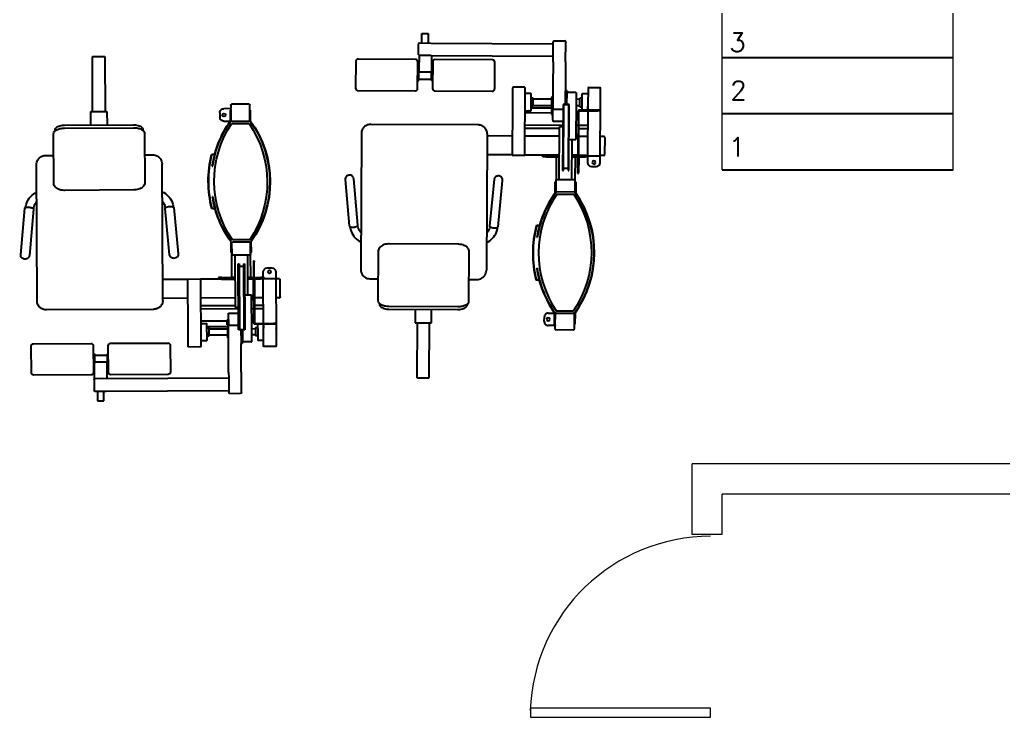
# Model space of a CAD drawing. Header units: metres. Extents: x -598 to 357, y -242 to 574.
# Drawn here: x -302.9 to -298.005, y 82.51 to 85.979 of the extents above; entities that cross this region are included whole.
import ezdxf

# ---------------------------------------------------------------- set-up
doc = ezdxf.new("R2010")
doc.units = ezdxf.units.M
for name, color, linetype in [('Muebles', 1, 'Continuous'), ('ZXREF_GRADAS_Nx$0$GRADAS', 1, 'Continuous'), ('ZXREF_GRADAS_Nx$0$GRADAS T', 8, 'Continuous')]:
    doc.layers.add(name, color=color, linetype=linetype)
doc.layers.add('Muro Mamspoteria', color=5, linetype='Continuous', lineweight=9)
doc.layers.add('xref_Nivel PB$0$P-puerta', color=1, linetype='Continuous', lineweight=18)
doc.styles.add('ZXREF_GRADAS_Nx$0$E-DIM', font='romans.shx')

# ---------------------------------------------------------------- blocks, each defined once
blk = doc.blocks.new('xref_Nivel PB$0$Familia Puertas - P-7-13066183-AMUEBLADAS N8 _18_34')
at = {"layer": 'xref_Nivel PB$0$P-puerta'}
for p, q in [((-0.4492, 1), (-0.5, 1)), ((-0.5, 1), (-0.5, 0)), ((-0.4492, 0), (-0.4492, 1)), ((-0.5, 0), (-0.4492, 0))]:
    blk.add_line(p, q, dxfattribs=at)
at = {"layer": 'xref_Nivel PB$0$P-puerta', "color": 8, "true_color": 0x808080}
blk.add_arc((-0.4972, 0.0006), 1.0022, 359.9645, 87.9854, dxfattribs=at)
blk = doc.blocks.new('gimnasio_02')
for p, q in [((207.51, 254.38, -116.89), (212.13, 254.38, -116.89)), ((208.59, 254.39, -116.89), (208.59, 258.19, -116.89)), ((208.59, 258.19, -116.89), (211.13, 258.19, -116.89)), ((211.13, 258.19, -116.89), (211.13, 254.39, -116.89)), ((212.13, 254.38, -116.89), (261.61, 254.38, -116.89)), ((261.61, 254.38, -116.89), (261.61, 255.02, -116.89)), ((261.61, 249.3, -116.89), (261.61, 254.38, -116.89)), ((261.61, 249.3, -116.89), (261.61, 254.38, -116.89)), ((261.62, 255.03, -116.89), (261.62, 255.2, -116.89)), ((261.94, 255.51, -116.89), (266.38, 255.51, -116.89)), ((266.69, 247.04, -116.89), (266.69, 255.02, -116.89)), ((266.7, 255.2, -116.89), (266.7, 255.03, -116.89)), ((207.28, 249.63, -116.89), (207.28, 254.08, -116.89)), ((181.89, 246.78, -116.89), (181.89, 235.99, -116.89)), ((206.02, 247.74, -116.89), (182.84, 247.74, -116.89)), ((206.97, 235.99, -116.89), (206.97, 246.78, -116.89)), ((212.4, 249.3, -116.89), (207.45, 249.3, -116.89)), ((207.45, 249.3, -116.89), (207.45, 243.52, -116.89)), ((212.4, 249.3, -116.89), (261.61, 249.3, -116.89)), ((212.53, 249.3, -116.89), (212.53, 243.52, -116.89)), ((213, 246.78, -116.89), (213, 235.99, -116.89)), ((237.13, 247.74, -116.89), (213.96, 247.74, -116.89)), ((238.09, 235.99, -116.89), (238.09, 246.78, -116.89)), ((261.61, 247.04, -116.89), (261.61, 249.3, -116.89)), ((261.61, 247.04, -116.89), (261.61, 237.5, -116.89)), ((266.69, 247.04, -116.89), (266.69, 237.5, -116.89)), ((207.45, 243.5, -116.89), (206.97, 243.5, -116.89)), ((207.45, 243.52, -116.89), (207.45, 243.07, -116.89)), ((207.45, 242.65, -116.89), (207.45, 243.07, -116.89)), ((212.53, 242.65, -116.89), (207.45, 242.65, -116.89)), ((207.45, 239.28, -116.89), (207.45, 242.65, -116.89)), ((212.53, 243.52, -116.89), (212.53, 243.07, -116.89)), ((213, 243.5, -116.89), (212.53, 243.5, -116.89)), ((212.53, 242.63, -116.89), (212.53, 243.07, -116.89)), ((212.53, 239.28, -116.89), (212.53, 242.63, -116.89)), ((206.97, 239.28, -116.89), (207.45, 239.28, -116.89)), ((207.45, 239.8, -116.89), (212.53, 239.8, -116.89)), ((212.53, 239.28, -116.89), (213, 239.28, -116.89)), ((182.84, 235.04, -116.89), (206.02, 235.04, -116.89)), ((213.96, 235.04, -116.89), (237.13, 235.04, -116.89)), ((245.33, 236.4, -116.89), (245.33, 229.61, -116.89)), ((250.09, 236.71, -116.89), (245.64, 236.71, -116.89)), ((250.41, 209.25, -116.89), (250.41, 236.4, -116.89)), ((261.61, 237.5, -116.89), (261.61, 227.99, -116.89)), ((266.69, 237.5, -116.89), (266.69, 235.41, -116.89)), ((267.33, 235.41, -116.89), (266.69, 235.41, -116.89)), ((266.69, 234.73, -116.89), (266.69, 235.41, -116.89)), ((266.69, 229.84, -116.89), (266.69, 234.73, -116.89)), ((267.33, 235.41, -116.89), (267.33, 234.73, -116.89)), ((267.33, 234.75, -116.89), (267.36, 234.76, -116.89)), ((267.33, 229.84, -116.89), (267.33, 234.73, -116.89)), ((270.85, 234.76, -116.89), (267.36, 234.76, -116.89)), ((270.85, 234.76, -116.89), (271.01, 234.7, -116.89)), ((271.01, 234.7, -116.89), (271.01, 230.89, -116.89)), ((275.81, 236.4, -116.89), (275.81, 229.65, -116.89)), ((280.57, 236.71, -116.89), (276.12, 236.71, -116.89)), ((280.89, 229.65, -116.89), (280.89, 236.4, -116.89)), ((251.73, 234.23, -116.89), (250.42, 234.23, -116.89)), ((252.68, 234.2, -116.89), (251.9, 234.2, -116.89)), ((252.83, 227.37, -116.89), (252.83, 234.05, -116.89)), ((253.72, 232.4, -116.89), (252.83, 232.4, -116.89)), ((253.72, 229.01, -116.89), (253.72, 232.4, -116.89)), ((261.2, 231.98, -116.89), (253.72, 231.98, -116.89)), ((261.2, 228.98, -116.89), (261.2, 232.7, -116.89)), ((261.44, 232.78, -116.89), (261.28, 232.78, -116.89)), ((261.52, 228.98, -116.89), (261.52, 232.7, -116.89)), ((272.54, 231.98, -116.89), (271.01, 231.98, -116.89)), ((271.01, 230.89, -116.89), (271.01, 215.77, -116.89)), ((273.41, 232.4, -116.89), (272.54, 232.4, -116.89)), ((272.54, 229.02, -116.89), (272.54, 232.4, -116.89)), ((273.43, 233, -116.89), (273.43, 234.05, -116.89)), ((273.43, 230.94, -116.89), (273.43, 233, -116.89)), ((273.43, 227.67, -116.89), (273.43, 230.94, -116.89)), ((274.45, 234.2, -116.89), (273.58, 234.2, -116.89)), ((275.81, 234.23, -116.89), (274.52, 234.23, -116.89)), ((245.33, 229.61, -116.89), (245.33, 229.65, -116.89)), ((245.33, 229.61, -116.89), (245.33, 209.25, -116.89)), ((250.41, 229.65, -116.89), (250.41, 229.61, -116.89)), ((250.42, 227.18, -116.89), (251.73, 227.18, -116.89)), ((251.73, 227.18, -116.89), (251.74, 227.18, -116.89)), ((251.74, 227.18, -116.89), (251.81, 227.2, -116.89)), ((251.87, 227.23, -116.89), (251.81, 227.2, -116.89)), ((251.81, 227.2, -116.89), (251.87, 227.23, -116.89)), ((251.89, 227.22, -116.89), (251.87, 227.23, -116.89)), ((251.87, 227.23, -116.89), (251.88, 227.23, -116.89)), ((251.88, 227.23, -116.89), (251.89, 227.22, -116.89)), ((251.9, 227.21, -116.89), (252.68, 227.21, -116.89)), ((252.83, 229.01, -116.89), (253.72, 229.01, -116.89)), ((252.83, 228.48, -116.89), (261.61, 228.48, -116.89)), ((253.72, 229.44, -116.89), (261.2, 229.44, -116.89)), ((261.11, 227.82, -116.89), (261.11, 225.8, -116.89)), ((261.58, 227.82, -116.89), (261.11, 227.82, -116.89)), ((261.2, 228.74, -116.89), (261.2, 228.98, -116.89)), ((261.28, 228.66, -116.89), (261.44, 228.66, -116.89)), ((261.52, 228.74, -116.89), (261.52, 228.98, -116.89)), ((261.58, 227.71, -116.89), (261.58, 227.82, -116.89)), ((261.58, 226.7, -116.89), (261.58, 227.71, -116.89)), ((261.58, 225.8, -116.89), (261.58, 226.7, -116.89)), ((261.61, 227.99, -116.89), (261.61, 227.77, -116.89)), ((261.61, 227.65, -116.89), (261.61, 227.7, -116.89)), ((261.61, 223.47, -116.89), (261.61, 227.65, -116.89)), ((261.92, 228, -116.89), (265.74, 228, -116.89)), ((265.74, 229.84, -116.89), (265.74, 229.34, -116.89)), ((268.28, 229.84, -116.89), (265.74, 229.84, -116.89)), ((265.74, 229.34, -116.89), (265.74, 203.24, -116.89)), ((266.06, 203.24, -116.89), (266.06, 229.8, -116.89)), ((266.06, 229.8, -116.89), (267.96, 229.8, -116.89)), ((267.33, 229.84, -116.89), (266.69, 229.84, -116.89)), ((267.96, 229.8, -116.89), (267.96, 203.24, -116.89)), ((268.28, 203.24, -116.89), (268.28, 229.84, -116.89)), ((271.01, 229.44, -116.89), (272.54, 229.44, -116.89)), ((271.89, 227.05, -116.89), (271.89, 209.23, -116.89)), ((272.2, 209.23, -116.89), (272.2, 227.05, -116.89)), ((279.83, 227.67, -116.89), (272.52, 227.67, -116.89)), ((272.52, 227.37, -116.89), (279.83, 227.37, -116.89)), ((272.54, 229.01, -116.89), (272.54, 229.02, -116.89)), ((272.54, 229.01, -116.89), (273.43, 229.01, -116.89)), ((275.81, 229.65, -116.89), (275.81, 209.25, -116.89)), ((275.81, 229.61, -116.89), (275.81, 229.65, -116.89)), ((275.81, 227.67, -116.89), (275.81, 229.3, -116.89)), ((280.89, 209.25, -116.89), (280.89, 229.65, -116.89)), ((280.89, 229.65, -116.89), (280.89, 229.61, -116.89)), ((280.89, 227.62, -116.89), (280.89, 229.3, -116.89)), ((261.11, 226.35, -116.89), (250.41, 226.35, -116.89)), ((261.11, 225.8, -116.89), (261.58, 225.8, -116.89)), ((261.92, 223.15, -116.89), (265.74, 223.15, -116.89)), ((271.89, 226.35, -116.89), (271.01, 226.35, -116.89)), ((231.36, 221.42, -116.89), (188.18, 221.42, -116.89)), ((265.74, 221.44, -116.89), (250.41, 221.44, -116.89)), ((264.38, 220.13, -116.89), (250.41, 220.13, -116.89)), ((264.38, 199.6, -116.89), (264.38, 220.82, -116.89)), ((265.74, 220.82, -116.89), (264.38, 220.82, -116.89)), ((265.74, 220.82, -116.89), (264.38, 220.82, -116.89)), ((271.89, 221.44, -116.89), (271.01, 221.44, -116.89)), ((275.81, 221.44, -116.89), (272.2, 221.44, -116.89)), ((275.81, 220.13, -116.89), (272.2, 220.13, -116.89)), ((184.37, 217.84, -116.89), (184.37, 162.78, -116.89)), ((235.17, 217.84, -116.89), (235.17, 216.54, -116.89)), ((245.33, 217, -116.89), (235.17, 217, -116.89)), ((235.17, 216.54, -116.89), (235.17, 162.78, -116.89)), ((264.38, 217, -116.89), (250.41, 217, -116.89)), ((268.28, 215.77, -116.89), (271.01, 215.77, -116.89)), ((269.46, 199.6, -116.89), (269.46, 215.77, -116.89)), ((271.89, 217, -116.89), (271.01, 217, -116.89)), ((275.81, 217, -116.89), (272.2, 217, -116.89)), ((282.16, 217, -116.89), (280.89, 217, -116.89)), ((282.16, 217, -116.89), (282.32, 217, -116.89)), ((282.64, 216.69, -116.89), (282.64, 209.7, -116.89)), ((245.33, 209.38, -116.89), (235.17, 209.38, -116.89)), ((245.33, 209.25, -116.89), (250.41, 209.25, -116.89)), ((258.98, 209.38, -116.89), (250.41, 209.38, -116.89)), ((257.71, 208.75, -116.89), (257.71, 209.38, -116.89)), ((258.98, 208.75, -116.89), (257.71, 208.75, -116.89)), ((264.38, 209.38, -116.89), (258.98, 209.38, -116.89)), ((258.98, 209.38, -116.89), (264.38, 209.38, -116.89)), ((258.98, 208.75, -116.89), (263.11, 208.75, -116.89)), ((263.11, 208.75, -116.89), (263.11, 199.6, -116.89)), ((264.38, 208.75, -116.89), (263.11, 208.75, -116.89)), ((263.11, 208.75, -116.89), (264.38, 208.75, -116.89)), ((271.89, 209.38, -116.89), (269.46, 209.38, -116.89)), ((269.46, 209.38, -116.89), (271.89, 209.38, -116.89)), ((270.73, 208.75, -116.89), (269.46, 208.75, -116.89)), ((269.46, 208.75, -116.89), (270.73, 208.75, -116.89)), ((270.73, 208.75, -116.89), (270.73, 199.6, -116.89)), ((270.73, 208.75, -116.89), (271.89, 208.75, -116.89)), ((271.89, 208.03, -116.89), (271.89, 209.23, -116.89)), ((271.89, 202.49, -116.89), (271.89, 208.03, -116.89)), ((274.85, 209.38, -116.89), (272.2, 209.38, -116.89)), ((272.2, 209.38, -116.89), (274.85, 209.38, -116.89)), ((272.2, 209.23, -116.89), (272.2, 208.03, -116.89)), ((272.2, 208.75, -116.89), (274.85, 208.75, -116.89)), ((272.2, 208.03, -116.89), (272.2, 202.49, -116.89)), ((275.81, 209.38, -116.89), (274.85, 209.38, -116.89)), ((276.12, 208.75, -116.89), (274.85, 208.75, -116.89)), ((275.81, 209.25, -116.89), (280.89, 209.25, -116.89)), ((275.81, 208.75, -116.89), (275.81, 206.53, -116.89)), ((275.81, 208.74, -116.89), (275.81, 208.75, -116.89)), ((276.12, 209.25, -116.89), (276.12, 208.75, -116.89)), ((282.16, 209.38, -116.89), (280.89, 209.38, -116.89)), ((280.89, 206.53, -116.89), (280.89, 209.25, -116.89)), ((282.32, 209.38, -116.89), (282.16, 209.38, -116.89)), ((265.74, 203.24, -116.89), (266.06, 203.24, -116.89)), ((266.06, 204.19, -116.89), (267.96, 204.19, -116.89)), ((267.96, 203.24, -116.89), (268.28, 203.24, -116.89)), ((277.39, 204.94, -116.89), (279.3, 204.94, -116.89)), ((177.88, 199.42, -116.89), (177.87, 199.09, -116.89)), ((177.87, 199.09, -116.89), (177.87, 199.06, -116.89)), ((177.87, 199.07, -116.89), (179.61, 180.34, -116.89)), ((177.95, 199.74, -116.89), (177.88, 199.42, -116.89)), ((178.08, 200.03, -116.89), (177.95, 199.74, -116.89)), ((178.26, 200.28, -116.89), (178.08, 200.03, -116.89)), ((178.48, 200.48, -116.89), (178.26, 200.28, -116.89)), ((178.71, 200.64, -116.89), (178.48, 200.48, -116.89)), ((178.97, 200.75, -116.89), (178.71, 200.64, -116.89)), ((179.3, 200.84, -116.89), (178.97, 200.75, -116.89)), ((179.63, 200.87, -116.89), (179.3, 200.84, -116.89)), ((179.91, 200.85, -116.89), (179.63, 200.87, -116.89)), ((180.17, 200.8, -116.89), (179.91, 200.85, -116.89)), ((180.41, 200.71, -116.89), (180.17, 200.8, -116.89)), ((180.64, 200.58, -116.89), (180.41, 200.71, -116.89)), ((180.85, 200.41, -116.89), (180.64, 200.58, -116.89)), ((181.04, 200.19, -116.89), (180.85, 200.41, -116.89)), ((181.2, 199.93, -116.89), (181.04, 200.19, -116.89)), ((181.31, 199.61, -116.89), (181.2, 199.93, -116.89)), ((181.32, 199.57, -116.89), (181.31, 199.61, -116.89)), ((181.35, 199.39, -116.89), (181.32, 199.57, -116.89)), ((183.09, 180.67, -116.89), (181.35, 199.39, -116.89)), ((238.03, 199.39, -116.89), (236.29, 180.67, -116.89)), ((238.09, 199.7, -116.89), (238.03, 199.39, -116.89)), ((238.21, 200, -116.89), (238.09, 199.7, -116.89)), ((238.39, 200.27, -116.89), (238.21, 200, -116.89)), ((238.61, 200.49, -116.89), (238.39, 200.27, -116.89)), ((238.86, 200.65, -116.89), (238.61, 200.49, -116.89)), ((239.12, 200.77, -116.89), (238.86, 200.65, -116.89)), ((239.38, 200.84, -116.89), (239.12, 200.77, -116.89)), ((239.72, 200.87, -116.89), (239.38, 200.84, -116.89)), ((240.06, 200.85, -116.89), (239.72, 200.87, -116.89)), ((239.77, 180.34, -116.89), (241.51, 199.07, -116.89)), ((240.34, 200.78, -116.89), (240.06, 200.85, -116.89)), ((240.58, 200.68, -116.89), (240.34, 200.78, -116.89)), ((240.8, 200.55, -116.89), (240.58, 200.68, -116.89)), ((241.01, 200.39, -116.89), (240.8, 200.55, -116.89)), ((241.19, 200.19, -116.89), (241.01, 200.39, -116.89)), ((241.34, 199.94, -116.89), (241.19, 200.19, -116.89)), ((241.45, 199.66, -116.89), (241.34, 199.94, -116.89)), ((241.51, 199.33, -116.89), (241.45, 199.66, -116.89)), ((241.51, 199.07, -116.89), (241.51, 199.33, -116.89)), ((263.11, 199.29, -116.89), (263.11, 199.6, -116.89)), ((263.11, 194.84, -116.89), (263.11, 199.29, -116.89)), ((263.42, 199.6, -116.89), (270.41, 199.6, -116.89)), ((270.73, 199.6, -116.89), (270.73, 199.29, -116.89)), ((270.73, 199.29, -116.89), (270.73, 194.84, -116.89)), ((271.89, 202.09, -116.89), (271.89, 202.49, -116.89)), ((271.89, 202.07, -116.89), (271.89, 202.09, -116.89)), ((271.89, 202.07, -116.89), (272.2, 202.07, -116.89)), ((272.2, 202.09, -116.89), (272.2, 202.49, -116.89)), ((272.2, 202.09, -116.89), (272.2, 202.07, -116.89)), ((262.78, 198.67, -116.89), (263.11, 198.67, -116.89)), ((262.78, 194.23, -116.89), (262.78, 198.67, -116.89)), ((262.94, 198.51, -116.89), (262.94, 194.18, -116.89)), ((270.73, 198.67, -116.89), (271.06, 198.67, -116.89)), ((270.9, 198.51, -116.89), (270.9, 194.18, -116.89)), ((271.06, 198.67, -116.89), (271.06, 194.23, -116.89)), ((270.41, 194.52, -116.89), (263.42, 194.52, -116.89)), ((270.41, 193.57, -116.89), (263.42, 193.57, -116.89)), ((179.95, 180.06, -116.89), (180.01, 179.62, -116.89)), ((180.01, 179.62, -116.89), (180.16, 178.9, -116.89)), ((180.16, 178.9, -116.89), (180.38, 178.19, -116.89)), ((183.11, 180.35, -116.89), (183.09, 180.62, -116.89)), ((183.14, 180.11, -116.89), (183.11, 180.35, -116.89)), ((183.27, 179.57, -116.89), (183.14, 180.11, -116.89)), ((183.46, 179.05, -116.89), (183.27, 179.57, -116.89)), ((183.72, 178.56, -116.89), (183.46, 179.05, -116.89)), ((236.07, 179.05, -116.89), (235.81, 178.55, -116.89)), ((236.27, 179.57, -116.89), (236.07, 179.05, -116.89)), ((236.39, 180.11, -116.89), (236.27, 179.57, -116.89)), ((236.42, 180.35, -116.89), (236.39, 180.11, -116.89)), ((239.17, 178.23, -116.89), (239.39, 178.94, -116.89)), ((239.39, 178.94, -116.89), (239.53, 179.67, -116.89)), ((239.53, 179.67, -116.89), (239.58, 180.06, -116.89)), ((256.08, 181.05, -116.89), (255.16, 180.8, -116.89)), ((255.29, 180.67, -116.89), (256.12, 180.9, -116.89)), ((256.12, 180.9, -116.89), (256.08, 181.05, -116.89)), ((180.38, 178.19, -116.89), (180.67, 177.51, -116.89)), ((180.67, 177.51, -116.89), (181.04, 176.86, -116.89)), ((181.04, 176.86, -116.89), (181.46, 176.25, -116.89)), ((181.46, 176.25, -116.89), (181.95, 175.68, -116.89)), ((181.95, 175.68, -116.89), (182.5, 175.15, -116.89)), ((182.5, 175.15, -116.89), (183.1, 174.68, -116.89)), ((184.04, 178.11, -116.89), (183.72, 178.56, -116.89)), ((184.36, 177.75, -116.89), (184.04, 178.11, -116.89)), ((235.48, 178.09, -116.89), (235.17, 177.76, -116.89)), ((235.81, 178.55, -116.89), (235.48, 178.09, -116.89)), ((236.45, 174.69, -116.89), (237.05, 175.17, -116.89)), ((237.05, 175.17, -116.89), (237.6, 175.69, -116.89)), ((237.6, 175.69, -116.89), (238.08, 176.27, -116.89)), ((238.08, 176.27, -116.89), (238.51, 176.89, -116.89)), ((238.51, 176.89, -116.89), (238.87, 177.55, -116.89)), ((238.87, 177.55, -116.89), (239.17, 178.23, -116.89)), ((255.63, 176.11, -116.89), (255.47, 176.13, -116.89)), ((183.1, 174.68, -116.89), (183.74, 174.27, -116.89)), ((183.74, 174.27, -116.89), (184.37, 173.94, -116.89)), ((191.59, 171.19, -116.89), (191.44, 170.81, -116.89)), ((191.8, 171.54, -116.89), (191.59, 171.19, -116.89)), ((192.07, 171.87, -116.89), (191.8, 171.54, -116.89)), ((192.4, 172.18, -116.89), (192.07, 171.87, -116.89)), ((192.8, 172.45, -116.89), (192.4, 172.18, -116.89)), ((193.3, 172.7, -116.89), (192.8, 172.45, -116.89)), ((193.82, 172.9, -116.89), (193.3, 172.7, -116.89)), ((194.36, 173.04, -116.89), (193.82, 172.9, -116.89)), ((194.92, 173.13, -116.89), (194.36, 173.04, -116.89)), ((195.49, 173.18, -116.89), (194.92, 173.13, -116.89)), ((195.8, 173.18, -116.89), (195.49, 173.18, -116.89)), ((223.74, 173.18, -116.89), (195.8, 173.18, -116.89)), ((223.97, 173.18, -116.89), (223.74, 173.18, -116.89)), ((224.54, 173.14, -116.89), (223.97, 173.18, -116.89)), ((225.11, 173.05, -116.89), (224.54, 173.14, -116.89)), ((225.65, 172.92, -116.89), (225.11, 173.05, -116.89)), ((226.16, 172.73, -116.89), (225.65, 172.92, -116.89)), ((226.63, 172.51, -116.89), (226.16, 172.73, -116.89)), ((227.03, 172.25, -116.89), (226.63, 172.51, -116.89)), ((227.37, 171.97, -116.89), (227.03, 172.25, -116.89)), ((227.65, 171.66, -116.89), (227.37, 171.97, -116.89)), ((227.88, 171.32, -116.89), (227.65, 171.66, -116.89)), ((228.05, 170.95, -116.89), (227.88, 171.32, -116.89)), ((228.15, 170.56, -116.89), (228.05, 170.95, -116.89)), ((235.17, 173.94, -116.89), (235.81, 174.28, -116.89)), ((235.81, 174.28, -116.89), (236.45, 174.69, -116.89)), ((191.37, 170.42, -116.89), (191.35, 170.17, -116.89)), ((191.35, 170.17, -116.89), (191.35, 150.29, -116.89)), ((191.44, 170.81, -116.89), (191.37, 170.42, -116.89)), ((228.18, 170.17, -116.89), (228.15, 170.56, -116.89)), ((228.18, 150.29, -116.89), (228.18, 170.17, -116.89)), ((255.47, 163.73, -116.89), (255.63, 163.75, -116.89)), ((184.37, 162.78, -116.89), (184.4, 162.29, -116.89)), ((184.4, 162.29, -116.89), (184.51, 161.77, -116.89)), ((184.51, 161.77, -116.89), (184.69, 161.28, -116.89)), ((184.69, 161.28, -116.89), (184.94, 160.82, -116.89)), ((184.94, 160.82, -116.89), (185.25, 160.4, -116.89)), ((185.25, 160.4, -116.89), (185.61, 160.02, -116.89)), ((185.61, 160.02, -116.89), (186.03, 159.7, -116.89)), ((186.03, 159.7, -116.89), (186.49, 159.43, -116.89)), ((186.49, 159.43, -116.89), (186.99, 159.24, -116.89)), ((186.99, 159.24, -116.89), (187.51, 159.11, -116.89)), ((187.51, 159.11, -116.89), (188.04, 159.05, -116.89)), ((188.04, 159.05, -116.89), (188.18, 159.05, -116.89)), ((188.18, 159.05, -116.89), (191.35, 159.05, -116.89)), ((228.18, 159.05, -116.89), (231.36, 159.05, -116.89)), ((231.36, 159.05, -116.89), (231.82, 159.08, -116.89)), ((231.82, 159.08, -116.89), (232.35, 159.18, -116.89)), ((232.35, 159.18, -116.89), (232.87, 159.35, -116.89)), ((232.87, 159.35, -116.89), (233.35, 159.6, -116.89)), ((233.35, 159.6, -116.89), (233.79, 159.91, -116.89)), ((233.79, 159.91, -116.89), (234.19, 160.28, -116.89)), ((234.19, 160.28, -116.89), (234.52, 160.7, -116.89)), ((234.52, 160.7, -116.89), (234.79, 161.17, -116.89)), ((234.79, 161.17, -116.89), (234.99, 161.66, -116.89)), ((234.99, 161.66, -116.89), (235.12, 162.18, -116.89)), ((235.12, 162.18, -116.89), (235.17, 162.67, -116.89)), ((235.17, 162.67, -116.89), (235.17, 162.78, -116.89)), ((255.16, 159.05, -116.89), (256.08, 158.81, -116.89)), ((256.12, 158.96, -116.89), (255.29, 159.19, -116.89)), ((256.08, 158.81, -116.89), (256.12, 158.96, -116.89)), ((191.99, 148.92, -116.89), (191.99, 149.15, -116.89)), ((191.99, 148.92, -116.89), (192, 148.73, -116.89)), ((192, 148.73, -116.89), (192.08, 148.44, -116.89)), ((192.08, 148.44, -116.89), (192.23, 148.17, -116.89)), ((192.23, 148.17, -116.89), (192.45, 147.91, -116.89)), ((192.45, 147.91, -116.89), (192.74, 147.66, -116.89)), ((192.74, 147.66, -116.89), (193.1, 147.44, -116.89)), ((193.1, 147.44, -116.89), (193.5, 147.25, -116.89)), ((193.5, 147.25, -116.89), (193.96, 147.1, -116.89)), ((193.96, 147.1, -116.89), (194.45, 146.98, -116.89)), ((195.8, 148.07, -116.89), (223.74, 148.07, -116.89)), ((225.06, 146.98, -116.89), (225.55, 147.09, -116.89)), ((225.55, 147.09, -116.89), (226, 147.24, -116.89)), ((226, 147.24, -116.89), (226.41, 147.43, -116.89)), ((226.41, 147.43, -116.89), (226.78, 147.65, -116.89)), ((226.78, 147.65, -116.89), (227.08, 147.91, -116.89)), ((227.08, 147.91, -116.89), (227.31, 148.19, -116.89)), ((227.31, 148.19, -116.89), (227.47, 148.49, -116.89)), ((227.47, 148.49, -116.89), (227.53, 148.74, -116.89)), ((227.53, 148.74, -116.89), (227.54, 148.8, -116.89)), ((227.54, 148.8, -116.89), (227.55, 148.92, -116.89)), ((227.55, 149.15, -116.89), (227.55, 148.92, -116.89)), ((194.45, 146.98, -116.89), (194.96, 146.9, -116.89)), ((194.96, 146.9, -116.89), (195.49, 146.86, -116.89)), ((195.49, 146.86, -116.89), (195.8, 146.85, -116.89)), ((195.8, 146.85, -116.89), (223.74, 146.85, -116.89)), ((206.51, 146.85, -116.89), (206.51, 141.41, -116.89)), ((213.02, 141.41, -116.89), (213.02, 146.85, -116.89)), ((223.74, 146.85, -116.89), (224.02, 146.86, -116.89)), ((224.02, 146.86, -116.89), (224.55, 146.9, -116.89)), ((224.55, 146.9, -116.89), (225.06, 146.98, -116.89)), ((258.66, 142.14, -116.89), (258.66, 144.04, -116.89)), ((260.25, 145.63, -116.89), (262.78, 145.63, -116.89)), ((262.78, 141.18, -116.89), (262.78, 145.63, -116.89)), ((262.94, 145.68, -116.89), (262.94, 141.34, -116.89)), ((263.11, 140.87, -116.89), (263.11, 145.31, -116.89)), ((263.42, 146.58, -116.89), (270.41, 146.58, -116.89)), ((263.42, 145.63, -116.89), (270.41, 145.63, -116.89)), ((270.73, 145.31, -116.89), (270.73, 139.11, -116.89)), ((270.9, 145.68, -116.89), (270.9, 141.34, -116.89)), ((271.06, 145.63, -116.89), (271.06, 141.18, -116.89)), ((206.51, 141.41, -116.89), (213.02, 141.41, -116.89)), ((207.23, 141.41, -116.89), (207.23, 119.54, -116.89)), ((212.31, 119.54, -116.89), (212.31, 141.41, -116.89)), ((263.11, 140.55, -116.89), (260.25, 140.55, -116.89)), ((263.11, 141.18, -116.89), (262.78, 141.18, -116.89)), ((263.11, 140.87, -116.89), (263.11, 140.55, -116.89)), ((263.11, 139.11, -116.89), (263.11, 140.55, -116.89)), ((271.06, 141.18, -116.89), (270.73, 141.18, -116.89)), ((270.41, 138.8, -116.89), (263.42, 138.8, -116.89)), ((207.54, 119.22, -116.89), (211.99, 119.22, -116.89))]:
    blk.add_line(p, q)
for centre, radius, start, end in [((207.6, 254.08, -116.89), 0.317, 105.785, 180.0356), ((261.94, 255.2, -116.89), 0.318, 90.0061, 179.9935), ((266.38, 255.2, -116.89), 0.318, 0.0065, 89.9939), ((182.84, 246.78, -116.89), 0.953, 90.0018, 179.9982), ((206.02, 246.78, -116.89), 0.953, 0.0018, 89.9982), ((207.6, 249.63, -116.89), 0.317, 179.9744, 269.9903), ((213.96, 246.78, -116.89), 0.953, 90.0018, 179.9982), ((237.13, 246.78, -116.89), 0.953, 0.0018, 89.9982), ((182.84, 235.99, -116.89), 0.952, 179.9965, 269.9971), ((206.02, 235.99, -116.89), 0.952, 270.0029, 0.0035), ((213.96, 235.99, -116.89), 0.952, 179.9965, 269.9971), ((237.13, 235.99, -116.89), 0.952, 270.0029, 0.0035), ((245.64, 236.4, -116.89), 0.318, 90.0409, 179.9575), ((250.09, 236.4, -116.89), 0.318, 0.0425, 89.9591), ((276.12, 236.4, -116.89), 0.317, 89.9989, 179.9972), ((280.57, 236.4, -116.89), 0.317, 0.0028, 90.0011), ((251.75, 233.88, -116.89), 0.35, 64.8596, 92.9371), ((252.68, 234.05, -116.89), 0.152, 359.9931, 90.0039), ((261.28, 232.7, -116.89), 0.0787, 89.998, 180.002), ((261.44, 232.7, -116.89), 0.0787, 359.998, 90.002), ((273.58, 234.05, -116.89), 0.152, 90.0069, 179.9931), ((274.53, 234.12, -116.89), 0.115, 91.4556, 134.4019), ((252.68, 227.37, -116.89), 0.152, 269.9961, 0.0069), ((261.28, 228.74, -116.89), 0.0787, 179.998, 270.002), ((261.44, 228.74, -116.89), 0.0787, 269.998, 0.002), ((261.9, 227.7, -116.89), 0.291, 139.4627, 166.0909), ((261.89, 227.7, -116.89), 0.281, 166.226, 179.9896), ((261.92, 227.69, -116.89), 0.315, 114.1487, 139.4443), ((261.92, 227.67, -116.89), 0.334, 89.9313, 114.2467), ((272.51, 227.05, -116.89), 0.618, 157.4194, 179.9966), ((272.51, 227.05, -116.89), 0.62, 134.8831, 157.4149), ((272.51, 227.05, -116.89), 0.622, 112.4153, 134.8831), ((272.51, 227.05, -116.89), 0.315, 157.4194, 179.9966), ((272.51, 227.05, -116.89), 0.316, 134.8831, 157.4149), ((272.52, 227.05, -116.89), 0.624, 89.997, 112.4198), ((272.51, 227.05, -116.89), 0.318, 112.4153, 134.8831), ((272.52, 227.05, -116.89), 0.319, 89.997, 112.4198), ((279.84, 213.87, -116.89), 13.8, 88.3274, 90.023), ((279.84, 213.57, -116.89), 13.8, 88.3274, 90.023), ((279.96, 217.85, -116.89), 9.82, 86.2646, 88.3977), ((279.96, 217.55, -116.89), 9.82, 86.2646, 88.3977), ((280.33, 223.15, -116.89), 4.51, 82.8737, 86.4846), ((280.33, 222.85, -116.89), 4.51, 82.8737, 86.4846), ((261.92, 223.47, -116.89), 0.318, 180.0026, 269.9974), ((187.76, 217.84, -116.89), 3.4, 156.1542, 179.9419), ((187.93, 217.76, -116.89), 3.58, 133.0883, 156.0813), ((188.1, 217.58, -116.89), 3.83, 111.1483, 133.0998), ((188.17, 217.41, -116.89), 4.02, 89.9537, 111.2213), ((231.36, 217.41, -116.89), 4.02, 68.7787, 90.0463), ((231.43, 217.58, -116.89), 3.83, 46.9002, 68.8517), ((231.61, 217.76, -116.89), 3.58, 23.9187, 46.9117), ((231.77, 217.84, -116.89), 3.4, 0.0581, 23.8458), ((282.32, 216.69, -116.89), 0.318, 0.0026, 89.9974), ((278.34, 206.53, -116.89), 0.654, 0, 180), ((282.32, 209.7, -116.89), 0.318, 270.0026, 359.9974), ((277.39, 206.53, -116.89), 1.59, 180.0008, 269.9985), ((278.34, 206.53, -116.89), 0.654, 180, 0), ((279.3, 206.53, -116.89), 1.59, 270.0015, 359.9992), ((181.09, 199.38, -116.89), 0.254, 324.4663, 3.1216), ((263.42, 199.29, -116.89), 0.317, 89.9928, 180.0026), ((270.41, 199.29, -116.89), 0.317, 359.9974, 90.0072), ((263.42, 194.84, -116.89), 0.317, 179.9974, 270.0072), ((270.41, 194.84, -116.89), 0.317, 269.9928, 0.0026), ((296.92, 169.93, -116.89), 41.91, 144.5624, 171.4883), ((296.92, 169.93, -116.89), 41.75, 144.4926, 171.4885), ((297.94, 170.08, -116.89), 41.76, 145.7602, 214.2398), ((235.89, 170.08, -116.89), 41.76, 325.7602, 34.2398), ((236.91, 169.93, -116.89), 41.75, 324.4921, 35.5079), ((236.91, 169.93, -116.89), 41.91, 324.562, 35.438), ((179.94, 180.41, -116.89), 0.33, 191.4038, 245.1315), ((180.49, 181.36, -116.89), 1.43, 241.1594, 261.3751), ((180.91, 183.51, -116.89), 3.62, 259.7932, 270.5308), ((180.94, 184.89, -116.89), 5, 270.0496, 277.3417), ((181.02, 184.42, -116.89), 4.52, 277.107, 284.912), ((181.49, 182.73, -116.89), 2.77, 284.4622, 295.3359), ((182.25, 181.19, -116.89), 1.06, 293.884, 314.7407), ((182.79, 180.66, -116.89), 0.296, 312.4623, 0.9539), ((182.93, 180.34, -116.89), 0.186, 0.013, 5.304), ((236.63, 180.67, -116.89), 0.342, 181.325, 236.5265), ((236.6, 180.34, -116.89), 0.186, 174.696, 179.987), ((237.4, 181.61, -116.89), 1.55, 231.9839, 251.9953), ((238.22, 183.78, -116.89), 3.87, 250.3868, 261.1555), ((238.44, 184.94, -116.89), 5.05, 260.677, 267.673), ((238.43, 184.25, -116.89), 4.36, 267.4532, 275.175), ((238.61, 182.5, -116.89), 2.6, 274.7286, 285.6666), ((239.07, 180.96, -116.89), 0.993, 284.25, 305.2144), ((239.48, 180.39, -116.89), 0.291, 303.2271, 350.6252), ((298.44, 169.93, -116.89), 44.63, 165.897, 194.103), ((298.44, 169.93, -116.89), 44.47, 166.0179, 193.9821), ((296.92, 169.93, -116.89), 41.91, 188.5117, 215.4376), ((296.92, 169.93, -116.89), 41.75, 188.5115, 215.5074), ((192.7, 150.34, -116.89), 1.35, 181.8746, 221.5136), ((193.88, 151.37, -116.89), 2.92, 221.2946, 245.0902), ((195.22, 154.01, -116.89), 5.88, 244.094, 258.9581), ((195.77, 156.45, -116.89), 8.39, 258.4698, 270.1706), ((223.76, 156.45, -116.89), 8.39, 269.8294, 281.5302), ((224.31, 154.01, -116.89), 5.88, 281.0419, 295.906), ((225.65, 151.37, -116.89), 2.92, 294.9098, 318.7054), ((226.83, 150.34, -116.89), 1.35, 318.4864, 358.1254), ((260.25, 144.04, -116.89), 1.59, 89.9994, 180.001), ((260.25, 143.1, -116.89), 0.654, 0, 180), ((260.25, 143.1, -116.89), 0.654, 180, 0), ((263.42, 145.31, -116.89), 0.317, 89.9857, 180.0117), ((270.41, 145.31, -116.89), 0.317, 359.9883, 90.0143), ((260.25, 142.14, -116.89), 1.59, 179.999, 270.0006), ((263.42, 139.11, -116.89), 0.317, 179.9883, 270.0143), ((270.41, 139.11, -116.89), 0.317, 269.9857, 0.0117), ((207.54, 119.54, -116.89), 0.317, 179.9996, 270.0043), ((211.99, 119.54, -116.89), 0.317, 269.9957, 0.0004)]:
    blk.add_arc(centre, radius, start, end)

msp = doc.modelspace()

# ---------------------------------------------------------------- linework, layer by layer
at = {"layer": 'Muro Mamspoteria', "color": 1}
for p, q in [((-299.4038, 85.2318), (-299.4038, 88.9018)), ((-298.2538, 85.2318), (-298.2538, 87.7518))]:
    msp.add_line(p, q, dxfattribs=at)
at = {"layer": 'Muro Mamspoteria'}
for p, q in [((-299.5538, 83.4187), (-299.5538, 83.7699)), ((-297.8984, 83.7699), (-299.5538, 83.7699)), ((-299.4038, 83.4187), (-299.4038, 83.6199)), ((-297.8984, 83.6199), (-299.4038, 83.6199)), ((-299.4038, 83.4187), (-299.5538, 83.4187))]:
    msp.add_line(p, q, dxfattribs=at)
at = {"layer": 'ZXREF_GRADAS_Nx$0$GRADAS'}
for p, q in [((-299.4038, 85.7918), (-298.2538, 85.7918)), ((-299.4038, 85.5118), (-298.2538, 85.5118)), ((-299.4038, 85.2318), (-298.2538, 85.2318))]:
    msp.add_line(p, q, dxfattribs=at)

# ---------------------------------------------------------------- block references
at = {"layer": 'Muebles', "yscale": 0.01231572181964, "zscale": 0.01231572181964}
for p, xscale, rotation in [((-303.484, 82.7443, 1.4396), 0.01231572181964, 359.6874090139068), ((-305.0982, 87.25, 1.4396), -0.01231572181964, 180.3125909860932)]:
    msp.add_blockref('gimnasio_02', p, dxfattribs=dict(at, xscale=xscale, rotation=rotation))
at = {"layer": 'xref_Nivel PB$0$P-puerta', "color": 8, "true_color": 0x808080, "xscale": 0.895576384513974, "yscale": 0.895576384513974, "zscale": 0.895576384513974, "rotation": 90.00000000000001}
msp.add_blockref('xref_Nivel PB$0$Familia Puertas - P-7-13066183-AMUEBLADAS N8 _18_34', (-299.4613, 82.9578), dxfattribs=at)

# ---------------------------------------------------------------- texts
at = {"layer": 'ZXREF_GRADAS_Nx$0$GRADAS T', "style": 'ZXREF_GRADAS_Nx$0$E-DIM'}
for s, p in [('3', (-299.368, 85.8197)), ('2', (-299.3629, 85.5803)), ('1', (-299.3708, 85.2986))]:
    msp.add_text(s, height=0.0938, rotation=360, dxfattribs=at).set_placement(p)

doc.saveas('drawing.dxf')
